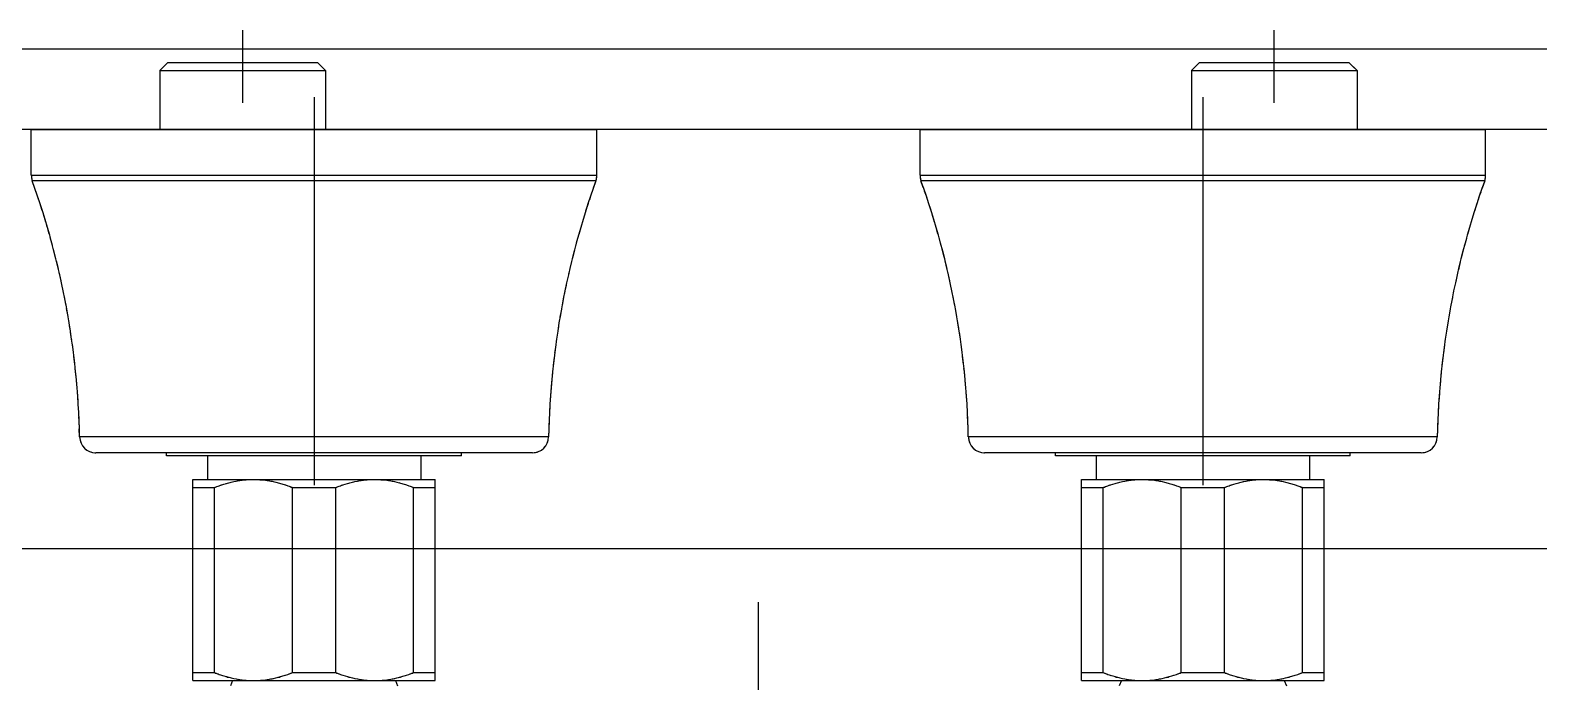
# Model space of a CAD drawing. Header units: millimetres. Extents: x 18456 to 179493, y -203649 to 469211.
# Drawn here: x 144414.5 to 144601.2, y -104493.9 to -104413.2 of the extents above; entities that cross this region are included whole.
import ezdxf

# ---------------------------------------------------------------- set-up
doc = ezdxf.new("R2010")
doc.units = ezdxf.units.MM
doc.linetypes.add('X-평면도(기본형)$0$HIDDENX2', pattern=[0.75, 0.5, -0.25])
for name, color, linetype, true_color in [('X-평면도(기본형)$0$FIN', 9, 'Continuous', 0x808080), ('X-평면도(기본형)$0$FUR', 6, 'Continuous', 0xff00ff), ('X-평면도(기본형)$0$MC', 7, 'Continuous', 0x7f7fff)]:
    doc.layers.add(name, color=color, linetype=linetype, true_color=true_color)

# ---------------------------------------------------------------- blocks, each defined once
blk = doc.blocks.new('X-평면도(기본형)$0$SB1703 1500')
at = {"layer": 'X-평면도(기본형)$0$FUR', "color": 8, "true_color": 0x808080}
for p, q in [((0, 420), (0, 490)), ((5.65, 490), (0, 490)), ((5.65, 420), (5.65, 490)), ((6.33, 489.88), (6.33, 420.11)), ((38.04, 484.01), (38.04, 425.98)), ((40, 482.02), (40, 427.98)), ((-8.3, 473.08), (-7.3, 474.08)), ((-8.3, 454.58), (-8.3, 473.08)), ((-7.3, 474.08), (0, 474.08)), ((-7.3, 453.58), (-7.3, 474.08)), ((40.4, 473.25), (40, 473.25)), ((40.4, 473.25), (40.4, 436.75)), ((43.31, 440), (43.31, 470)), ((68.21, 470), (43.31, 470)), ((44.31, 467.32), (44.31, 470)), ((67.21, 467.32), (67.21, 470)), ((68.21, 440), (68.21, 470)), ((40.4, 468.2), (43.31, 468.2)), ((67.21, 467.32), (44.31, 467.32)), ((68.21, 465.08), (68.84, 465.34)), ((-3.29, 463.83), (-12.3, 463.83)), ((44.31, 452.32), (44.31, 457.67)), ((67.21, 457.67), (44.31, 457.67)), ((67.21, 452.32), (67.21, 457.67)), ((-8.3, 454.58), (-7.3, 453.58)), ((-7.3, 453.58), (0, 453.58)), ((67.21, 452.32), (44.31, 452.32)), ((68.21, 444.91), (68.84, 444.65)), ((67.21, 442.67), (44.31, 442.67)), ((44.31, 440), (44.31, 442.67)), ((67.21, 440), (67.21, 442.67)), ((40.4, 441.8), (43.31, 441.8)), ((68.21, 440), (43.31, 440)), ((40.4, 436.75), (40, 436.75)), ((5.65, 420), (0, 420)), ((0, 310), (0, 380)), ((5.65, 380), (0, 380)), ((5.65, 310), (5.65, 380)), ((6.33, 379.88), (6.33, 310.11)), ((38.04, 374.01), (38.04, 315.98)), ((40, 372.02), (40, 317.98)), ((40.4, 363.25), (40, 363.25)), ((40.4, 363.25), (40.4, 326.75)), ((43.31, 330), (43.31, 360)), ((68.21, 360), (43.31, 360)), ((44.31, 357.32), (44.31, 360)), ((67.21, 357.32), (67.21, 360)), ((68.21, 330), (68.21, 360)), ((40.4, 358.2), (43.31, 358.2)), ((67.21, 357.32), (44.31, 357.32)), ((68.21, 355.08), (68.84, 355.34)), ((44.31, 342.32), (44.31, 347.67)), ((67.21, 347.67), (44.31, 347.67)), ((67.21, 342.32), (67.21, 347.67)), ((-8.3, 345.41), (-7.3, 346.41)), ((-7.3, 325.91), (-7.3, 346.41)), ((-7.3, 346.41), (0, 346.41)), ((-8.3, 326.91), (-8.3, 345.41)), ((67.21, 342.32), (44.31, 342.32)), ((-3.29, 336.16), (-12.3, 336.16)), ((68.21, 334.91), (68.84, 334.65)), ((44.31, 330), (44.31, 332.67)), ((67.21, 332.67), (44.31, 332.67)), ((67.21, 330), (67.21, 332.67)), ((40.4, 331.8), (43.31, 331.8)), ((68.21, 330), (43.31, 330)), ((-8.3, 326.91), (-7.3, 325.91)), ((-7.3, 325.91), (0, 325.91)), ((40.4, 326.75), (40, 326.75)), ((5.65, 310), (0, 310))]:
    blk.add_line(p, q, dxfattribs=at)
at = {"layer": 'X-평면도(기본형)$0$FUR', "color": 8, "linetype": 'X-평면도(기본형)$0$HIDDENX2', "ltscale": 2, "true_color": 0x808080}
for p, q in [((0, 420), (0, 490)), ((5.65, 490), (0, 490)), ((5.65, 420), (5.65, 490)), ((6.33, 489.88), (6.33, 420.11)), ((38.04, 484.01), (38.04, 425.98)), ((40, 482.02), (40, 427.98)), ((-8.3, 473.08), (-7.3, 474.08)), ((-8.3, 454.58), (-8.3, 473.08)), ((-7.3, 474.08), (0, 474.08)), ((-7.3, 453.58), (-7.3, 474.08)), ((40.4, 473.25), (40, 473.25)), ((40.4, 473.25), (40.4, 436.75)), ((43.31, 440), (43.31, 470)), ((68.21, 470), (43.31, 470)), ((44.31, 467.32), (44.31, 470)), ((67.21, 467.32), (67.21, 470)), ((68.21, 440), (68.21, 470)), ((40.4, 468.2), (43.31, 468.2)), ((67.21, 467.32), (44.31, 467.32)), ((68.21, 465.08), (68.84, 465.34)), ((-3.29, 463.83), (-12.3, 463.83)), ((44.31, 452.32), (44.31, 457.67)), ((67.21, 457.67), (44.31, 457.67)), ((67.21, 452.32), (67.21, 457.67)), ((-8.3, 454.58), (-7.3, 453.58)), ((-4, 455), (44, 455)), ((-7.3, 453.58), (0, 453.58)), ((67.21, 452.32), (44.31, 452.32)), ((68.21, 444.91), (68.84, 444.65)), ((67.21, 442.67), (44.31, 442.67)), ((44.31, 440), (44.31, 442.67)), ((67.21, 440), (67.21, 442.67)), ((40.4, 441.8), (43.31, 441.8)), ((68.21, 440), (43.31, 440)), ((40.4, 436.75), (40, 436.75)), ((5.65, 420), (0, 420)), ((219, 400), (58.51, 400)), ((5.65, 380), (0, 380)), ((0, 310), (0, 380)), ((5.65, 310), (5.65, 380)), ((6.33, 379.88), (6.33, 310.11)), ((38.04, 374.01), (38.04, 315.98)), ((40, 372.02), (40, 317.98)), ((40.4, 363.25), (40, 363.25)), ((40.4, 363.25), (40.4, 326.75)), ((68.21, 360), (43.31, 360)), ((43.31, 330), (43.31, 360)), ((44.31, 357.32), (44.31, 360)), ((67.21, 357.32), (67.21, 360)), ((68.21, 330), (68.21, 360)), ((40.4, 358.2), (43.31, 358.2)), ((67.21, 357.32), (44.31, 357.32)), ((68.21, 355.08), (68.84, 355.34)), ((67.21, 347.67), (44.31, 347.67)), ((44.31, 342.32), (44.31, 347.67)), ((67.21, 342.32), (67.21, 347.67)), ((-8.3, 345.41), (-7.3, 346.41)), ((-7.3, 346.41), (0, 346.41)), ((-7.3, 325.91), (-7.3, 346.41)), ((-8.3, 326.91), (-8.3, 345.41)), ((-4, 345), (44, 345)), ((67.21, 342.32), (44.31, 342.32)), ((-3.29, 336.16), (-12.3, 336.16)), ((68.21, 334.91), (68.84, 334.65)), ((67.21, 332.67), (44.31, 332.67)), ((44.31, 330), (44.31, 332.67)), ((67.21, 330), (67.21, 332.67)), ((40.4, 331.8), (43.31, 331.8)), ((68.21, 330), (43.31, 330)), ((-8.3, 326.91), (-7.3, 325.91)), ((-7.3, 325.91), (0, 325.91)), ((40.4, 326.75), (40, 326.75)), ((5.65, 310), (0, 310))]:
    blk.add_line(p, q, dxfattribs=at)
at = {"layer": 'X-평면도(기본형)$0$FUR', "color": 1, "true_color": 0xff0000}
for p, q in [((-4, 455), (44, 455)), ((219, 400), (58.51, 400)), ((-4, 345), (44, 345))]:
    blk.add_line(p, q, dxfattribs=at)
at = {"layer": 'X-평면도(기본형)$0$FUR', "color": 8, "true_color": 0x808080}
for centre, radius, start, end in [((5.65, 488), 2, 70.1846, 90), ((40, 583.33), 99.33, 250.1846, 268.8691), ((38, 482.02), 2, 0, 88.8691), ((38, 427.98), 2, 271.1309, 0), ((40, 326.66), 99.33, 91.1309, 109.8154), ((5.65, 422), 2, 270, 289.8154), ((5.65, 378), 2, 70.1846, 90), ((40, 473.33), 99.33, 250.1846, 268.8691), ((38, 372.02), 2, 0, 88.8691), ((38, 317.98), 2, 271.1309, 0), ((40, 216.66), 99.33, 91.1309, 109.8154), ((5.65, 312), 2, 270, 289.8154)]:
    blk.add_arc(centre, radius, start, end, dxfattribs=at)
at = {"layer": 'X-평면도(기본형)$0$FUR', "color": 8, "linetype": 'X-평면도(기본형)$0$HIDDENX2', "ltscale": 2, "true_color": 0x808080}
for centre, radius, start, end in [((5.65, 488), 2, 70.1846, 90), ((40, 583.33), 99.33, 250.1846, 268.8691), ((38, 482.02), 2, 0, 88.8691), ((38, 427.98), 2, 271.1309, 0), ((40, 326.66), 99.33, 91.1309, 109.8154), ((5.65, 422), 2, 270, 289.8154), ((5.65, 378), 2, 70.1846, 90), ((40, 473.33), 99.33, 250.1846, 268.8691), ((38, 372.02), 2, 0, 88.8691), ((38, 317.98), 2, 271.1309, 0), ((40, 216.66), 99.33, 91.1309, 109.8154), ((5.65, 312), 2, 270, 289.8154)]:
    blk.add_arc(centre, radius, start, end, dxfattribs=at)
for points, degree in [([(0, 800), (0, 299.01), (0, 165.65), (0, 0)], 3), ([(51.85, 400), (51.85, 565.65), (51.85, 731.31)], 2), ([(51.85, 68.69), (51.85, 234.35), (51.85, 400)], 2)]:
    blk.add_open_spline(points, degree=degree, dxfattribs=at)
at = {"layer": 'X-평면도(기본형)$0$FUR'}
for points, degree in [([(0, 800), (0, 299.01), (0, 165.65), (0, 0)], 3), ([(51.85, 400), (51.85, 565.65), (51.85, 731.31)], 2), ([(51.85, 68.69), (51.85, 234.35), (51.85, 400)], 2)]:
    blk.add_open_spline(points, degree=degree, dxfattribs=at)
at = {"layer": 'X-평면도(기본형)$0$FUR', "color": 8, "true_color": 0x808080}
for points, knots in [([(43.31, 462.5), (43.31, 463.32), (43.49, 464.97), (44, 466.55), (44.31, 467.32)], [0, 0, 0, 0, 2.461421, 4.947491, 4.947491, 4.947491, 4.947491]), ([(68.21, 462.5), (68.21, 463.32), (68.02, 464.97), (67.52, 466.55), (67.21, 467.32)], [0, 0, 0, 0, 2.461421, 4.947491, 4.947491, 4.947491, 4.947491]), ([(44.31, 457.67), (44, 458.44), (43.49, 460.02), (43.31, 461.68), (43.31, 462.5)], [0, 0, 0, 0, 2.48607, 4.947491, 4.947491, 4.947491, 4.947491]), ([(67.21, 457.67), (67.52, 458.44), (68.02, 460.02), (68.21, 461.68), (68.21, 462.5)], [0, 0, 0, 0, 2.48607, 4.947491, 4.947491, 4.947491, 4.947491]), ([(43.31, 447.5), (43.31, 448.32), (43.49, 449.97), (44, 451.55), (44.31, 452.32)], [0, 0, 0, 0, 2.461421, 4.947491, 4.947491, 4.947491, 4.947491]), ([(68.21, 447.5), (68.21, 448.32), (68.02, 449.97), (67.52, 451.55), (67.21, 452.32)], [0, 0, 0, 0, 2.461421, 4.947491, 4.947491, 4.947491, 4.947491]), ([(44.31, 442.67), (44, 443.44), (43.49, 445.02), (43.31, 446.68), (43.31, 447.5)], [0, 0, 0, 0, 2.48607, 4.947491, 4.947491, 4.947491, 4.947491]), ([(67.21, 442.67), (67.52, 443.44), (68.02, 445.02), (68.21, 446.68), (68.21, 447.5)], [0, 0, 0, 0, 2.48607, 4.947491, 4.947491, 4.947491, 4.947491]), ([(43.31, 352.5), (43.31, 353.32), (43.49, 354.97), (44, 356.55), (44.31, 357.32)], [0, 0, 0, 0, 2.461421, 4.947491, 4.947491, 4.947491, 4.947491]), ([(68.21, 352.5), (68.21, 353.32), (68.02, 354.97), (67.52, 356.55), (67.21, 357.32)], [0, 0, 0, 0, 2.461421, 4.947491, 4.947491, 4.947491, 4.947491]), ([(44.31, 347.67), (44, 348.44), (43.49, 350.02), (43.31, 351.68), (43.31, 352.5)], [0, 0, 0, 0, 2.48607, 4.947491, 4.947491, 4.947491, 4.947491]), ([(67.21, 347.67), (67.52, 348.44), (68.02, 350.02), (68.21, 351.68), (68.21, 352.5)], [0, 0, 0, 0, 2.48607, 4.947491, 4.947491, 4.947491, 4.947491]), ([(43.31, 337.5), (43.31, 338.32), (43.49, 339.97), (44, 341.55), (44.31, 342.32)], [0, 0, 0, 0, 2.461421, 4.947491, 4.947491, 4.947491, 4.947491]), ([(68.21, 337.5), (68.21, 338.32), (68.02, 339.97), (67.52, 341.55), (67.21, 342.32)], [0, 0, 0, 0, 2.461421, 4.947491, 4.947491, 4.947491, 4.947491]), ([(44.31, 332.67), (44, 333.44), (43.49, 335.02), (43.31, 336.68), (43.31, 337.5)], [0, 0, 0, 0, 2.48607, 4.947491, 4.947491, 4.947491, 4.947491]), ([(67.21, 332.67), (67.52, 333.44), (68.02, 335.02), (68.21, 336.68), (68.21, 337.5)], [0, 0, 0, 0, 2.48607, 4.947491, 4.947491, 4.947491, 4.947491])]:
    blk.add_open_spline(points, degree=3, knots=knots, dxfattribs=at)
at = {"layer": 'X-평면도(기본형)$0$FUR', "color": 8, "linetype": 'X-평면도(기본형)$0$HIDDENX2', "ltscale": 2, "true_color": 0x808080}
for points, knots in [([(43.31, 462.5), (43.31, 463.32), (43.49, 464.97), (44, 466.55), (44.31, 467.32)], [0, 0, 0, 0, 2.461421, 4.947491, 4.947491, 4.947491, 4.947491]), ([(68.21, 462.5), (68.21, 463.32), (68.02, 464.97), (67.52, 466.55), (67.21, 467.32)], [0, 0, 0, 0, 2.461421, 4.947491, 4.947491, 4.947491, 4.947491]), ([(44.31, 457.67), (44, 458.44), (43.49, 460.02), (43.31, 461.68), (43.31, 462.5)], [0, 0, 0, 0, 2.48607, 4.947491, 4.947491, 4.947491, 4.947491]), ([(67.21, 457.67), (67.52, 458.44), (68.02, 460.02), (68.21, 461.68), (68.21, 462.5)], [0, 0, 0, 0, 2.48607, 4.947491, 4.947491, 4.947491, 4.947491]), ([(43.31, 447.5), (43.31, 448.32), (43.49, 449.97), (44, 451.55), (44.31, 452.32)], [0, 0, 0, 0, 2.461421, 4.947491, 4.947491, 4.947491, 4.947491]), ([(68.21, 447.5), (68.21, 448.32), (68.02, 449.97), (67.52, 451.55), (67.21, 452.32)], [0, 0, 0, 0, 2.461421, 4.947491, 4.947491, 4.947491, 4.947491]), ([(44.31, 442.67), (44, 443.44), (43.49, 445.02), (43.31, 446.68), (43.31, 447.5)], [0, 0, 0, 0, 2.48607, 4.947491, 4.947491, 4.947491, 4.947491]), ([(67.21, 442.67), (67.52, 443.44), (68.02, 445.02), (68.21, 446.68), (68.21, 447.5)], [0, 0, 0, 0, 2.48607, 4.947491, 4.947491, 4.947491, 4.947491]), ([(43.31, 352.5), (43.31, 353.32), (43.49, 354.97), (44, 356.55), (44.31, 357.32)], [0, 0, 0, 0, 2.461421, 4.947491, 4.947491, 4.947491, 4.947491]), ([(68.21, 352.5), (68.21, 353.32), (68.02, 354.97), (67.52, 356.55), (67.21, 357.32)], [0, 0, 0, 0, 2.461421, 4.947491, 4.947491, 4.947491, 4.947491]), ([(44.31, 347.67), (44, 348.44), (43.49, 350.02), (43.31, 351.68), (43.31, 352.5)], [0, 0, 0, 0, 2.48607, 4.947491, 4.947491, 4.947491, 4.947491]), ([(67.21, 347.67), (67.52, 348.44), (68.02, 350.02), (68.21, 351.68), (68.21, 352.5)], [0, 0, 0, 0, 2.48607, 4.947491, 4.947491, 4.947491, 4.947491]), ([(43.31, 337.5), (43.31, 338.32), (43.49, 339.97), (44, 341.55), (44.31, 342.32)], [0, 0, 0, 0, 2.461421, 4.947491, 4.947491, 4.947491, 4.947491]), ([(68.21, 337.5), (68.21, 338.32), (68.02, 339.97), (67.52, 341.55), (67.21, 342.32)], [0, 0, 0, 0, 2.461421, 4.947491, 4.947491, 4.947491, 4.947491]), ([(44.31, 332.67), (44, 333.44), (43.49, 335.02), (43.31, 336.68), (43.31, 337.5)], [0, 0, 0, 0, 2.48607, 4.947491, 4.947491, 4.947491, 4.947491]), ([(67.21, 332.67), (67.52, 333.44), (68.02, 335.02), (68.21, 336.68), (68.21, 337.5)], [0, 0, 0, 0, 2.48607, 4.947491, 4.947491, 4.947491, 4.947491])]:
    blk.add_open_spline(points, degree=3, knots=knots, dxfattribs=at)
blk = doc.blocks.new('X-평면도(기본형)$0$ba18601500')
at = {"layer": 'X-평면도(기본형)$0$MC'}
blk.add_lwpolyline([(0, -1860), (0, 0), (1500, 0), (1500, -1860)], close=True, dxfattribs=at)
at = {"layer": 'X-평면도(기본형)$0$FUR', "xscale": -1, "rotation": 180}
blk.add_blockref('X-평면도(기본형)$0$SB1703 1500', (0, -1060), dxfattribs=at)

msp = doc.modelspace()

# ---------------------------------------------------------------- linework, layer by layer
at = {"layer": 'X-평면도(기본형)$0$FIN'}
msp.add_line((143034.65, -104415.52), (144914.65, -104415.52), dxfattribs=at)

# ---------------------------------------------------------------- block references
at = {"xscale": -1, "rotation": 90}
msp.add_blockref('X-평면도(기본형)$0$ba18601500', (143044.65, -104425.52), dxfattribs=at)

doc.saveas('drawing.dxf')
